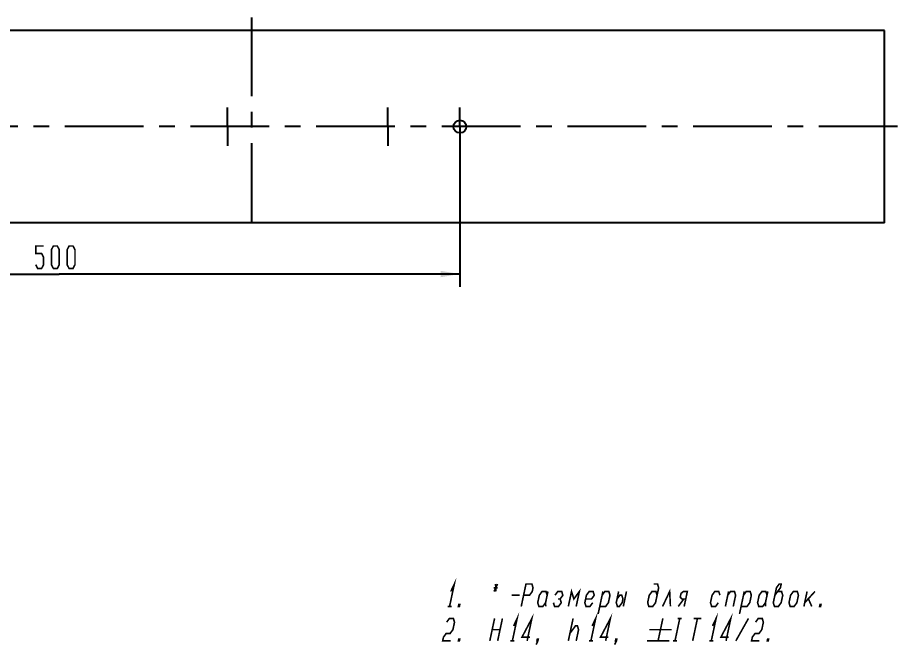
# Model space of a CAD drawing. Header units: millimetres. Extents: x 0 to 594, y 0 to 420.
# Drawn here: x 338.8 to 476.1, y 88.8 to 186.7 of the extents above; entities that cross this region are included whole.
import ezdxf

# ---------------------------------------------------------------- set-up
doc = ezdxf.new("R2010")
doc.units = ezdxf.units.MM
doc.header["$LTSCALE"] = 32.67
doc.linetypes.add('CENTER', pattern=[0.6, 0.375, -0.075, 0.075, -0.075])
doc.layers.get('0').update_dxf_attribs({"linetype": 'CONTINUOUS'})
doc.layers.add('ALL_AXIS', color=7, linetype='CONTINUOUS')
doc.layers.add('ALL_DIMENSIONS', color=7, linetype='CONTINUOUS')
doc.styles.get("Standard").update_dxf_attribs({"font": 'txt', "width": 0.7})
doc.dimstyles.new('DIMSTYLE_6', dxfattribs={"dimtxt": 3.5, "dimasz": 3, "dimexe": 0.18, "dimexo": 0.0625, "dimgap": 0.09, "dimtad": 1, "dimdec": 5, "dimlfac": 4, "dimdsep": 46, "dimtxsty": 'STANDARD', "dimblk": '_FILLED', "dimblk1": '_FILLED', "dimblk2": '_FILLED', "dimcen": 0.09, "dimadec": 0, "dimazin": 0, "dimtp": 0.8, "dimtm": 0.8, "dimtfac": 1, "dimtdec": 5, "dimtofl": 0, "dimtmove": 0, "dimatfit": 3, "dimldrblk": '_FILLED', "dimfxl": 1, "dimtolj": 1, "dimarcsym": 0})

# ---------------------------------------------------------------- blocks, each defined once
blk = doc.blocks.new('_FILLED')
at = {"color": 0, "linetype": 'BYBLOCK'}
blk.add_solid([(0, 0), (-1, 0.167), (-1, -0.167)], dxfattribs=at)
blk = doc.blocks.new('*D15')
at = {"layer": 'ALL_DIMENSIONS', "color": 2, "linetype": 'CONTINUOUS'}
for p, q in [((282.82, 169.68), (282.82, 144.68)), ((407.82, 169.68), (407.82, 144.68)), ((282.82, 146.68), (345.32, 146.68)), ((407.82, 146.68), (345.32, 146.68))]:
    blk.add_line(p, q, dxfattribs=at)
at = {"layer": 'ALL_DIMENSIONS', "color": 2, "linetype": 'CONTINUOUS', "xscale": 3, "yscale": 3, "zscale": 3, "rotation": 180}
blk.add_blockref('_FILLED', (282.82, 146.68), dxfattribs=at)
at = {"layer": 'ALL_DIMENSIONS', "color": 2, "linetype": 'CONTINUOUS', "xscale": 3, "yscale": 3, "zscale": 3}
blk.add_blockref('_FILLED', (407.82, 146.68), dxfattribs=at)

msp = doc.modelspace()

# ---------------------------------------------------------------- linework, layer by layer
at = {"color": 7, "linetype": 'CONTINUOUS'}
for p, q in [((474.0736612, 184.6790855), (134.0736612, 184.6790855)), ((474.0736612, 154.6790855), (474.0736612, 184.6790855)), ((474.0736612, 154.6790855), (134.0736612, 154.6790855))]:
    msp.add_line(p, q, dxfattribs=at)
at = {"color": 2, "linetype": 'CONTINUOUS', "const_width": 0.25}
for points in [[(406.4003778, 97.1640189), (406.9546062, 98.3306829), (406.210656, 94.8306818)], [(413.1087638, 97.7473509), (413.7212538, 97.7473509)], [(413.6921049, 98.3306829), (413.1378765, 97.1640189)], [(413.3858599, 98.3306829), (413.4441215, 97.1640189)], [(417.3887977, 94.8306818), (418.1327479, 98.3306829), (419.0514829, 98.3306829), (419.2337362, 97.7473509), (419.1097445, 97.1640189), (418.6795078, 96.5806869), (417.7607728, 96.5806869)], [(424.7387864, 94.8306818), (425.2347532, 97.1640189), (425.599296, 95.9973458), (426.4597694, 97.1640189), (425.9638026, 94.8306818)], [(438.5857588, 96.5806869), (438.4035055, 97.1640189), (437.7910155, 97.1640189), (437.3607788, 96.5806869), (437.1127954, 95.4140138), (437.2950487, 94.8306818), (437.9075387, 94.8306818), (438.3377754, 95.4140138), (438.8337422, 97.7473509), (438.6514889, 98.3306829), (438.0389989, 98.3306829)], [(439.4387999, 94.8306818), (440.5472567, 97.1640189), (440.6637799, 94.8306818)], [(456.9607848, 96.5806869), (457.8212582, 97.7473509), (457.9452499, 98.3306829), (457.6390049, 98.3306829), (457.2087682, 97.7473509), (456.7128014, 95.4140138), (456.8950547, 94.8306818), (457.5075447, 94.8306818), (457.9377814, 95.4140138), (458.1857648, 96.5806869), (458.0035115, 97.1640189), (457.3910215, 97.1640189)], [(415.9232666, 96.5806869), (417.1482828, 96.5806869)], [(421.4357853, 96.5806869), (421.2534957, 97.1640189), (420.6410057, 97.1640189), (420.210769, 96.5806869), (419.9627856, 95.4140138), (420.1450389, 94.8306818), (420.7575289, 94.8306818), (421.1878019, 95.4140138)], [(421.559777, 97.1640189), (421.1878019, 95.4140138), (421.2169146, 94.8306818)], [(422.4127819, 95.4140138), (422.5950352, 94.8306818), (423.2075614, 94.8306818), (423.6377981, 95.4140138), (423.4555448, 95.9973458), (423.8857815, 96.5806869), (423.7035282, 97.1640189), (423.091002, 97.1640189), (422.6607653, 96.5806869)], [(423.1492635, 95.9973458), (423.4555448, 95.9973458)], [(427.436766, 95.9973458), (428.3555372, 95.9973458), (428.7857739, 96.5806869), (428.6035206, 97.1640189), (427.9909944, 97.1640189), (427.5607577, 96.5806869), (427.3127743, 95.4140138), (427.4950638, 94.8306818), (428.1075538, 94.8306818), (428.5377905, 95.4140138)], [(429.3907954, 93.6640178), (430.1347456, 97.1640189)], [(429.6387788, 94.8306818), (430.55755, 94.8306818), (430.9877867, 95.4140138), (431.2357701, 96.5806869), (431.0535168, 97.1640189), (430.4410269, 97.1640189), (430.0107539, 96.5806869)], [(432.5847781, 97.1640189), (432.212803, 95.4140138), (432.3950563, 94.8306818), (432.7013013, 94.8306818), (433.131538, 95.4140138), (433.2555297, 95.9973458), (433.0732764, 96.5806869), (432.7670314, 96.5806869), (432.3367947, 95.9973458)], [(433.8097581, 97.1640189), (433.3137913, 94.8306818)], [(441.8887961, 94.8306818), (442.7492695, 95.9973458)], [(442.8075311, 94.8306818), (443.3034979, 97.1640189), (442.6910079, 97.1640189), (442.3227671, 96.8723483), (442.1987754, 96.2890163), (442.4430245, 95.9973458), (443.0555145, 95.9973458)], [(448.3857799, 96.5806869), (448.2035266, 97.1640189), (447.5910004, 97.1640189), (447.1607637, 96.5806869), (446.9127803, 95.4140138), (447.0950336, 94.8306818), (447.7075598, 94.8306818), (448.1377965, 95.4140138)], [(449.2387848, 94.8306818), (449.7347516, 97.1640189)], [(449.6107599, 96.5806869), (450.0409966, 97.1640189), (450.6535228, 97.1640189), (450.8357761, 96.5806869), (450.463801, 94.8306818)], [(451.4407976, 93.6640178), (452.1847478, 97.1640189)], [(451.688781, 94.8306818), (452.6075522, 94.8306818), (453.0377889, 95.4140138), (453.2857723, 96.5806869), (453.103519, 97.1640189), (452.4910291, 97.1640189), (452.0607561, 96.5806869)], [(455.7357686, 96.5806869), (455.5535153, 97.1640189), (454.9410253, 97.1640189), (454.5107523, 96.5806869), (454.2628052, 95.4140138), (454.4450585, 94.8306818), (455.0575485, 94.8306818), (455.4877852, 95.4140138)], [(455.8597603, 97.1640189), (455.4877852, 95.4140138), (455.5169341, 94.8306818)], [(459.1627976, 95.4140138), (459.3450509, 94.8306818), (459.9575409, 94.8306818), (460.3877776, 95.4140138), (460.635761, 96.5806869), (460.4535077, 97.1640189), (459.8410177, 97.1640189), (459.410781, 96.5806869), (459.1627976, 95.4140138)], [(461.9847689, 97.1640189), (461.4888021, 94.8306818)], [(461.6127938, 95.4140138), (463.2097489, 97.1640189)], [(462.1961711, 95.9973458), (462.7137821, 94.8306818)], [(405.904411, 94.8306818), (406.5169373, 94.8306818)], [(407.7419172, 94.8306818), (407.5888129, 94.8306818), (407.6508087, 95.1223523), (407.8039131, 95.1223523), (407.7419172, 94.8306818)], [(464.091939, 94.8306818), (463.9387983, 94.8306818), (464.0007942, 95.1223523), (464.1538986, 95.1223523), (464.091939, 94.8306818)], [(416.2003989, 91.7967282), (416.7546273, 92.9633922), (416.0106771, 89.4633911)], [(418.3075327, 89.4633911), (419.0514829, 92.9633922), (417.5127894, 90.0467322), (418.7377694, 90.0467322)], [(428.45038, 91.7967282), (429.0046084, 92.9633922), (428.2606582, 89.4633911)], [(430.55755, 89.4633911), (431.3015002, 92.9633922), (429.7627705, 90.0467322), (430.9877867, 90.0467322)], [(447.2337085, 91.7967282), (447.7879369, 92.9633922), (447.0439867, 89.4633911)], [(449.3408785, 89.4633911), (450.0848287, 92.9633922), (448.5461353, 90.0467322), (449.7711152, 90.0467322)], [(405.7587389, 92.3800602), (406.1890118, 92.9633922), (406.8015018, 92.9633922), (406.9837551, 92.3800602), (406.7357717, 91.2133962), (406.305535, 90.6300642), (405.693045, 90.6300642), (405.2627721, 90.0467322), (405.1387804, 89.4633911), (406.3637966, 89.4633911)], [(412.4888053, 89.4633911), (413.2327555, 92.9633922)], [(414.4577355, 92.9633922), (413.7137853, 89.4633911)], [(425.4827366, 92.9633922), (424.7387864, 89.4633911)], [(439.4827408, 92.9633922), (438.7387906, 89.4633911)], [(442.1223138, 92.9633922), (441.3783636, 89.4633911)], [(441.8160688, 92.9633922), (442.4285951, 92.9633922)], [(444.8785913, 92.9633922), (444.1346411, 89.4633911)], [(444.2660651, 92.9633922), (445.4910813, 92.9633922)], [(450.8721398, 89.4633911), (452.8410699, 92.9633922)], [(453.9420945, 92.3800602), (454.3723312, 92.9633922), (454.9848212, 92.9633922), (455.1670745, 92.3800602), (454.9190911, 91.2133962), (454.4888544, 90.6300642), (453.8763644, 90.6300642), (453.4461277, 90.0467322), (453.322136, 89.4633911), (454.547116, 89.4633911)], [(412.8607804, 91.2133962), (414.0857604, 91.2133962)], [(424.9867698, 90.6300642), (425.8472432, 91.7967282), (426.1535244, 91.7967282), (426.3357777, 91.2133962), (425.9638026, 89.4633911)], [(437.3607788, 91.2133962), (440.8607527, 91.2133962)], [(407.7419172, 89.4633911), (407.5888129, 89.4633911), (407.6508087, 89.7550616), (407.8039131, 89.7550616), (407.7419172, 89.4633911)], [(415.7044321, 89.4633911), (416.3169221, 89.4633911)], [(419.9919346, 89.4633911), (419.8387939, 89.4633911), (419.9007898, 89.7550616), (420.0539304, 89.7550616), (419.9919346, 89.4633911), (419.7148022, 88.8800591)], [(427.9544132, 89.4633911), (428.5669032, 89.4633911)], [(432.2419156, 89.4633911), (432.0888113, 89.4633911), (432.1508071, 89.7550616), (432.3039115, 89.7550616), (432.2419156, 89.4633911), (431.9648196, 88.8800591)], [(436.9888037, 89.4633911), (440.4888138, 89.4633911)], [(441.0721187, 89.4633911), (441.6846449, 89.4633911)], [(446.7377417, 89.4633911), (447.3502679, 89.4633911)], [(455.9252366, 89.4633911), (455.7721322, 89.4633911), (455.8341281, 89.7550616), (455.9872324, 89.7550616), (455.9252366, 89.4633911)]]:
    msp.add_lwpolyline(points, dxfattribs=at)
at = {"layer": 'ALL_AXIS', "color": 7, "linetype": 'CENTER'}
for p, q in [((375.3236612, 186.6790855), (375.3236612, 152.6790855)), ((371.5736612, 169.6790855), (371.5736612, 172.6790855)), ((396.5736612, 169.6790855), (396.5736612, 172.6790855)), ((407.8236612, 169.6790855), (407.8236612, 172.6790855)), ((476.0736612, 169.6790855), (132.0736612, 169.6790855)), ((371.5736612, 169.6790855), (371.5736612, 166.6790855)), ((396.5736612, 169.6790855), (396.5736612, 166.6790855)), ((407.8236612, 169.6790855), (407.8236612, 166.6790855))]:
    msp.add_line(p, q, dxfattribs=at)
at = {"layer": 'ALL_AXIS', "color": 7, "linetype": 'CONTINUOUS'}
msp.add_circle((407.8236612, 169.6790855), 1, dxfattribs=at)
at = {"layer": 'ALL_DIMENSIONS', "color": 2, "linetype": 'CONTINUOUS', "const_width": 0.25}
for points in [[(341.6486495, 148.1374233), (341.9548945, 147.5540823), (342.5674208, 147.5540823), (342.8736658, 148.1374233), (342.8736658, 149.3040873), (342.5674208, 149.8874103), (341.6486495, 149.8874103), (341.6486495, 151.0540924), (342.8736658, 151.0540924)], [(344.404927, 147.5540823), (344.0986458, 148.1374233), (344.0986458, 150.4707513), (344.404927, 151.0540924), (345.017417, 151.0540924), (345.323662, 150.4707513), (345.323662, 148.1374233), (345.017417, 147.5540823), (344.404927, 147.5540823)], [(346.8549232, 147.5540823), (346.5486782, 148.1374233), (346.5486782, 150.4707513), (346.8549232, 151.0540924), (347.4674132, 151.0540924), (347.7736582, 150.4707513), (347.7736582, 148.1374233), (347.4674132, 147.5540823), (346.8549232, 147.5540823)]]:
    msp.add_lwpolyline(points, dxfattribs=at)

# ---------------------------------------------------------------- dimensions: what is measured, and where the dimension line sits
at = {"layer": 'ALL_DIMENSIONS', "color": 2, "linetype": 'CONTINUOUS'}
dim = msp.add_linear_dim(base=(407.8236612, 146.6790855), p1=(282.8236612, 169.6790855), p2=(407.8236612, 169.6790855), dimstyle='DIMSTYLE_6', dxfattribs=at)
dim.commit()
dim.dimension.update_dxf_attribs({"geometry": '*D15', "text_midpoint": (341.6486612, 147.5540855), "dimtype": 160})

doc.saveas('drawing.dxf')
